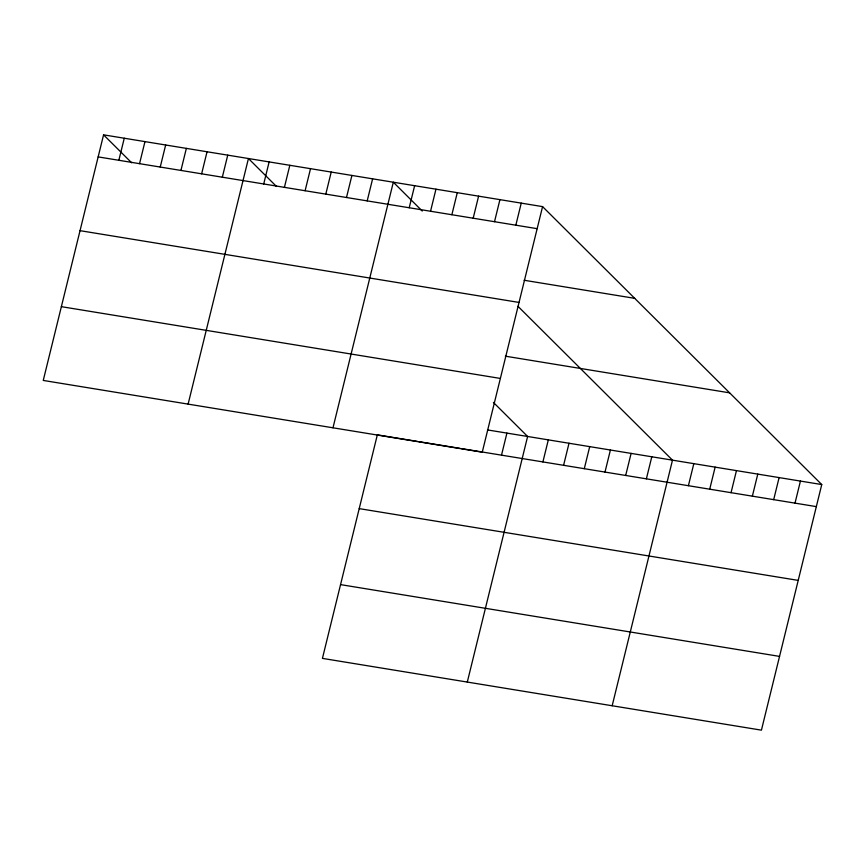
<?xml version="1.0" encoding="UTF-8"?>
<svg xmlns="http://www.w3.org/2000/svg" width="865" height="865" viewBox="0 0 865 865"><rect width="100%" height="100%" fill="white"/><g stroke="black" fill="none" stroke-linecap="round" stroke-linejoin="round"><path stroke-width="1.3" d="M103.573 134.843L43.25 380.438L482.248 452.2L542.571 206.616L103.573 134.843L131.653 162.793M118.851 160.285L124.268 138.227M139.546 163.669L144.963 141.611M160.241 167.053L165.658 144.996M180.936 170.437L186.353 148.38M201.631 173.822L207.049 151.764M222.327 177.206L227.744 155.138M188.116 404.117L248.439 158.522L276.519 186.483M263.717 183.964L269.134 161.906M284.412 187.348L289.829 165.291M305.107 190.733L310.524 168.675M325.802 194.117L331.219 172.059M346.497 197.501L351.914 175.444M367.193 200.885L372.62 178.828M332.982 427.807L393.315 182.212L422.261 211.038M409.21 207.751L414.638 185.694M430.543 211.244L435.96 189.186M451.865 214.725L457.282 192.668M473.187 218.218L478.605 196.15M494.51 221.7L499.927 199.642M515.832 225.181L521.249 203.124M501.505 455.152L506.922 433.095M467.295 682.074L527.618 436.479L493.407 402.409M542.896 461.921L548.324 439.863M563.591 465.305L569.019 443.248M584.286 468.689L589.714 446.632M604.992 472.074L610.409 450.016M625.687 475.458L631.104 453.401M646.382 478.842L651.799 456.785M612.171 705.754L672.494 460.158L517.984 306.34M688.399 485.708L693.817 463.651M709.722 489.19L715.139 467.132M731.044 492.682L736.461 470.625M752.366 496.164L757.783 474.107M773.688 499.656L779.106 477.588M795.011 503.138L800.428 481.081M542.571 206.616L821.75 484.562L761.427 730.157L322.429 658.384L377.335 434.857L417.438 441.41M98.156 156.9L537.154 228.674M524.093 280.249L634.694 298.339M80.034 230.663L519.032 302.436M505.344 356.175L729.617 392.84M61.372 306.664L500.359 378.438M487.525 429.927L821.75 484.562M418.725 441.626L460.115 448.384M461.413 448.6L480.81 451.768M482.108 451.984L816.333 506.62M359.213 508.62L798.211 580.393M340.55 584.621L779.549 656.394"/></g></svg>
